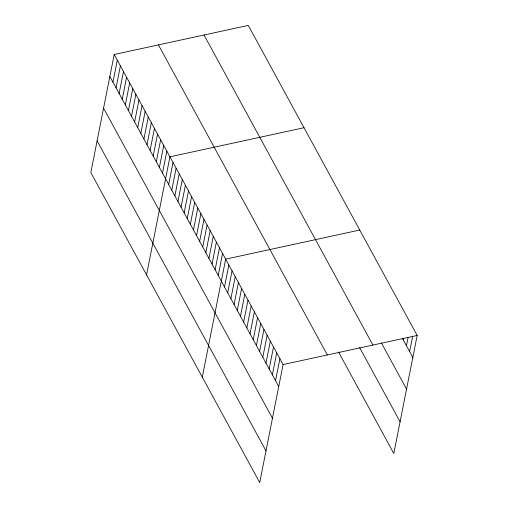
<?xml version="1.0" encoding="UTF-8"?>
<svg xmlns="http://www.w3.org/2000/svg" width="508" height="508" viewBox="0 0 508 508"><rect width="100%" height="100%" fill="white"/><g stroke="black" fill="none" stroke-linecap="round" stroke-linejoin="round"><path stroke-width="0.76" d="M114.198 54.502L90.824 172.542L259.715 482.6L283.089 364.56L114.198 54.502L248.285 25.4L417.176 335.458L393.802 453.498L338.506 351.98M112.947 82.156L117.297 60.185M116.04 87.84L120.39 65.869M119.139 93.523L123.488 71.552M122.237 99.206L126.587 77.241M125.33 104.889L129.68 82.925M128.429 110.579L132.779 88.608M131.521 116.262L135.871 94.291M134.62 121.945L138.97 99.974M137.719 127.629L142.069 105.664M140.811 133.312L145.161 111.347M143.91 139.001L148.26 117.031M147.002 144.685L151.352 122.714M150.101 150.368L154.451 128.397M153.2 156.051L157.55 134.08M156.293 161.734L160.642 139.77M159.391 167.418L163.741 145.453M162.484 173.107L166.834 151.136M146.558 274.86L169.932 156.82L304.019 127.718M168.681 184.474L173.031 162.503M171.774 190.157L176.124 168.186M174.873 195.84L179.222 173.876M177.965 201.524L182.315 179.559M181.064 207.213L185.414 185.242M184.163 212.896L188.512 190.925M187.255 218.58L191.605 196.609M190.354 224.263L194.704 202.298M193.446 229.946L197.796 207.982M196.545 235.636L200.895 213.665M199.644 241.319L203.994 219.348M202.736 247.002L207.086 225.031M205.835 252.686L210.185 230.715M208.928 258.369L213.277 236.404M212.026 264.052L216.376 242.087M215.125 269.742L219.475 247.771M218.218 275.425L222.567 253.454M202.292 377.184L225.666 259.137L359.753 230.035M224.504 286.963L228.854 264.998M227.698 292.824L232.048 270.853M230.886 298.679L235.236 276.708M234.074 304.533L238.423 282.569M237.268 310.388L241.618 288.423M240.455 316.249L244.805 294.278M243.643 322.104L247.999 300.133M246.837 327.958L251.187 305.994M250.025 333.82L254.375 311.849M253.219 339.674L257.569 317.703M256.407 345.529L260.756 323.564M259.594 351.39L263.944 329.419M262.788 357.245L267.138 335.274M265.976 363.099L270.326 341.135M269.17 368.954L273.52 346.989M272.358 374.815L276.708 352.844M275.546 380.67L279.895 358.699M403.25 339.858L403.555 338.341M406.444 345.713L408.095 337.382M409.632 351.568L412.636 336.417M283.089 364.56L417.176 335.458M402.546 338.557L412.826 357.422M381.381 342.925L406.546 389.128M204.038 35.001L372.923 345.059M359.67 347.612L400.075 421.792M158.445 44.901L327.336 354.952M109.849 76.473L278.74 386.525M103.569 108.172L272.459 418.23M97.104 140.837L265.995 450.894"/></g></svg>
